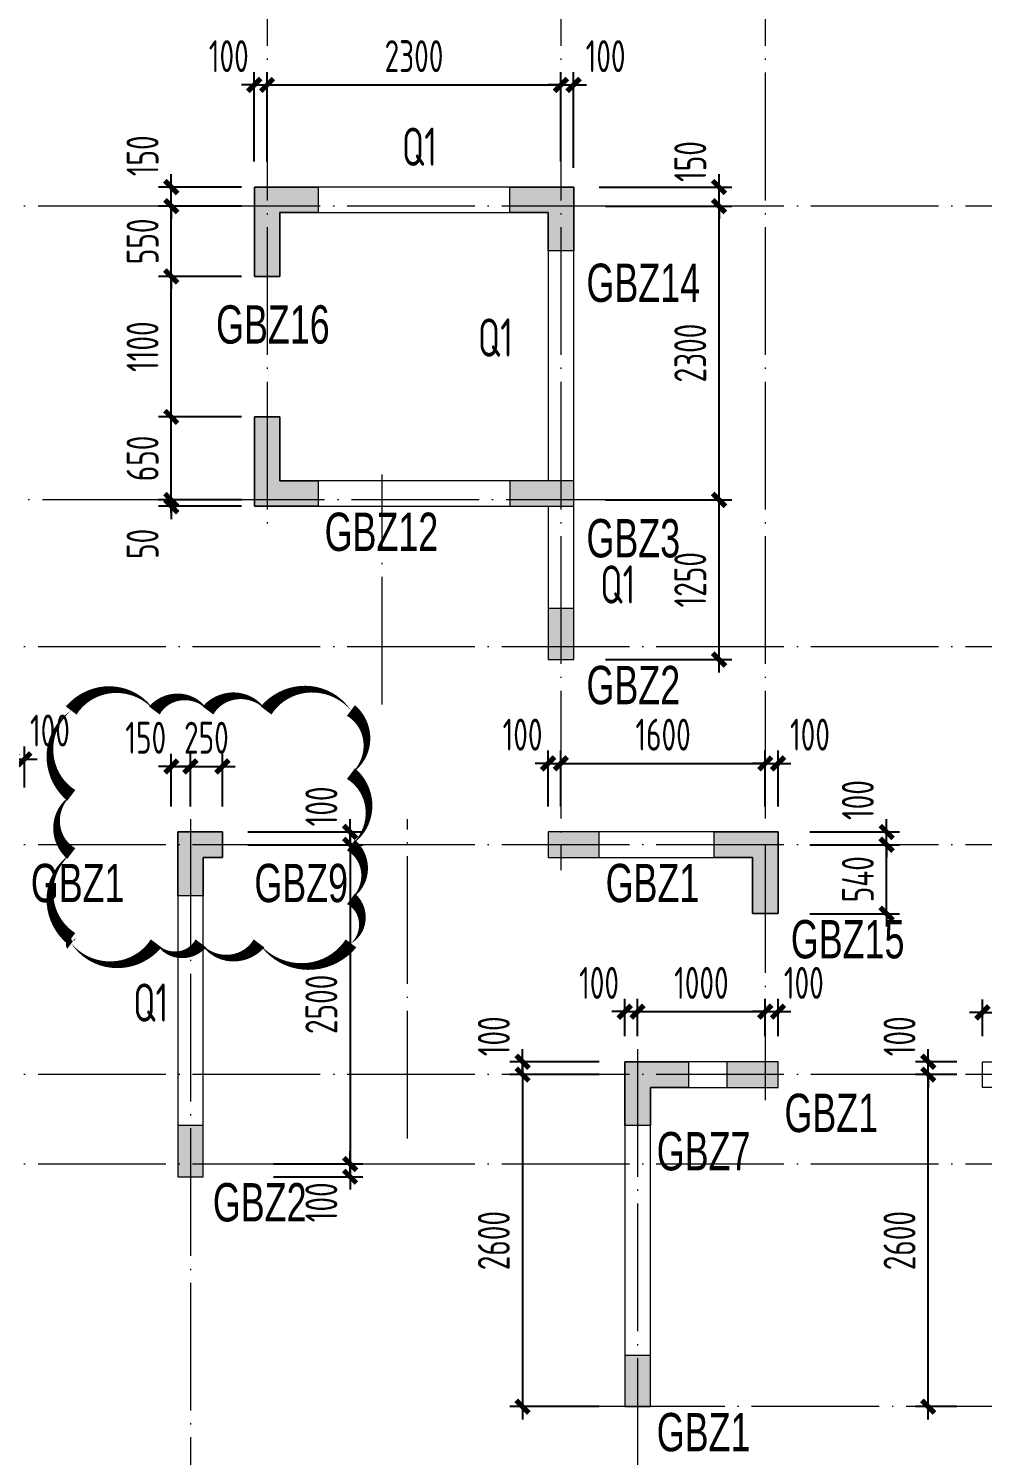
# Model space of a CAD drawing. Extents: x -129922 to 1190196, y -520662 to 139923.
# Drawn here: x 299428 to 306896, y -345453 to -334280 of the extents above; entities that cross this region are included whole.
import ezdxf
from ezdxf.enums import TextEntityAlignment as Align

# ---------------------------------------------------------------- set-up
doc = ezdxf.new("R2010")
doc.units = 0
doc.header["$LTSCALE"] = 1000
doc.header["$MEASUREMENT"] = 0
doc.linetypes.add('DOTE', pattern=[2.42, 2, -0.2, 0.02, -0.2])
for name, color, linetype, lineweight in [('A-轴线-塔楼', 1, 'DOTE', 9), ('A-轴线-隔墙', 41, 'DOTE', 9), ('S-基础-HATCH', 251, 'Continuous', 20), ('S-墙柱-COLU', 50, 'Continuous', 20), ('S-墙柱-DIM', 3, 'Continuous', 20), ('S-墙柱-WALL', 6, 'Continuous', 20), ('S-墙柱-编号', 4, 'Continuous', 20), ('S-通用-TEXT', 7, 'Continuous', 20)]:
    doc.layers.add(name, color=color, linetype=linetype, lineweight=lineweight)
doc.layers.add('S-活动层-非打印1', color=170, linetype='Continuous', lineweight=20, plot=False)
doc.styles.add('BW_Dim', font='Bweng.shx', dxfattribs={"width": 0.7, "bigfont": 'hztxt.shx'})
doc.styles.add('TSSD_Dimension', font='tssdeng.shx', dxfattribs={"width": 0.7, "bigfont": 'HZTXT.SHX'})
doc.styles.add('TSSD_Rein', font='tssdeng.shx', dxfattribs={"width": 0.7, "bigfont": 'hztxt.shx'})
doc.dimstyles.new('TSSD_100_100', dxfattribs={"dimtxt": 250, "dimasz": 100, "dimexe": 100, "dimexo": 200, "dimgap": 100, "dimtad": 1, "dimdec": 0, "dimzin": 0, "dimdsep": 46, "dimtxsty": 'TSSD_Dimension', "dimblk": 'ARCHTICK', "dimcen": 0, "dimdle": 100, "dimclrt": 7, "dimadec": 0, "dimazin": 0, "dimtfac": 1, "dimtdec": 0, "dimtix": 1, "dimtmove": 2, "dimatfit": 0, "dimfxl": 0, "dimtolj": 1, "dimtzin": 0, "dimarcsym": 0})
doc.dimstyles.new('TSSD_100_100$0', dxfattribs={"dimtxt": 250, "dimasz": 100, "dimexe": 100, "dimexo": 250, "dimgap": 100, "dimtad": 1, "dimdec": 0, "dimzin": 0, "dimdsep": 46, "dimtxsty": 'TSSD_Dimension', "dimblk": 'ARCHTICK', "dimcen": 0, "dimdle": 100, "dimclrd": 3, "dimclre": 3, "dimclrt": 7, "dimadec": 0, "dimazin": 0, "dimtfac": 1, "dimtdec": 0, "dimtix": 1, "dimtmove": 2, "dimatfit": 0, "dimldrblk": 'ARCHTICK', "dimfxl": 0, "dimtolj": 1, "dimtzin": 0, "dimarcsym": 0})

# ---------------------------------------------------------------- blocks, each defined once
blk = doc.blocks.new('ZHOUWANG3')
at = {"layer": 'A-轴线-塔楼', "linetype": 'DOTE', "ltscale": 0.5}
for p, q in [((99452, 248942), (99452, 244136)), ((101752, 248942), (101752, 241486)), ((103352, 248942), (103352, 239686)), ((139798, 246686), (85362, 246686)), ((102322, 244386), (85362, 244386)), ((139798, 243236), (85362, 243236)), ((98852, 241886), (98852, 226834)), ((139798, 241686), (85362, 241686)), ((102352, 240086), (102352, 226834)), ((139798, 239886), (85362, 239886)), ((139798, 239186), (85362, 239186))]:
    blk.add_line(p, q, dxfattribs=at)
at = {"layer": 'A-轴线-隔墙', "ltscale": 0.5}
for p, q in [((100352, 242784), (100352, 244586)), ((100552, 239386), (100552, 241886)), ((122394, 237286), (101608, 237286))]:
    blk.add_line(p, q, dxfattribs=at)
blk = doc.blocks.new('_ArchTick')
at = {"color": 0, "linetype": 'ByBlock', "const_width": 0.4}
blk.add_lwpolyline([(-0.5, -0.5), (0.5, 0.5)], dxfattribs=at)
blk = doc.blocks.new('*D1643')
at = {"layer": 'Defpoints', "color": 0, "transparency": 16777216}
for p in [(303746, -335671), (304834, -335671), (303746, -337971)]:
    blk.add_point(p, dxfattribs=at)
at = {"layer": 'S-墙柱-DIM', "color": 0, "lineweight": -2, "transparency": 16777216}
for p, q in [((304834, -338071), (304834, -335571)), ((303946, -335671), (304934, -335671)), ((303946, -337971), (304934, -337971))]:
    blk.add_line(p, q, dxfattribs=at)
at = {"layer": 'S-墙柱-DIM', "color": 0, "lineweight": -2, "transparency": 16777216, "xscale": 100, "yscale": 100, "zscale": 100}
for p, rotation in [((304834, -335671), 90), ((304834, -337971), 270)]:
    blk.add_blockref('_ArchTick', p, dxfattribs=dict(at, rotation=rotation))
at = {"layer": 'S-墙柱-DIM', "color": 7, "transparency": 16777216, "insert": (304609, -336821), "char_height": 250, "attachment_point": 5, "rotation": 90, "style": 'TSSD_Dimension'}
blk.add_mtext('\\A1;2300', dxfattribs=at)
blk = doc.blocks.new('*D1644')
at = {"layer": 'Defpoints', "color": 0, "transparency": 16777216}
for p in [(301296, -334721), (301196, -335521), (301296, -335521)]:
    blk.add_point(p, dxfattribs=at)
at = {"layer": 'S-墙柱-DIM', "color": 0, "lineweight": -2, "transparency": 16777216}
for p, q in [((301196, -335321), (301196, -334621)), ((301296, -335321), (301296, -334621)), ((301196, -334721), (301096, -334721)), ((301196, -334721), (301296, -334721)), ((301296, -334721), (301396, -334721))]:
    blk.add_line(p, q, dxfattribs=at)
at = {"layer": 'S-墙柱-DIM', "color": 0, "lineweight": -2, "transparency": 16777216, "xscale": 100, "yscale": 100, "zscale": 100}
blk.add_blockref('_ArchTick', (301196, -334721), dxfattribs=at)
at = {"layer": 'S-墙柱-DIM', "color": 0, "lineweight": -2, "transparency": 16777216, "xscale": 100, "yscale": 100, "zscale": 100, "rotation": 180}
blk.add_blockref('_ArchTick', (301296, -334721), dxfattribs=at)
at = {"layer": 'S-墙柱-DIM', "color": 7, "transparency": 16777216, "insert": (300996, -334496), "char_height": 250, "attachment_point": 5, "style": 'TSSD_Dimension'}
blk.add_mtext('\\A1;100', dxfattribs=at)
blk = doc.blocks.new('*D1645')
at = {"layer": 'Defpoints', "color": 0, "transparency": 16777216}
for p in [(303596, -334721), (301296, -335521), (303596, -335521)]:
    blk.add_point(p, dxfattribs=at)
at = {"layer": 'S-墙柱-DIM', "color": 0, "lineweight": -2, "transparency": 16777216}
for p, q in [((301296, -335321), (301296, -334621)), ((303596, -335321), (303596, -334621)), ((301196, -334721), (303696, -334721))]:
    blk.add_line(p, q, dxfattribs=at)
at = {"layer": 'S-墙柱-DIM', "color": 0, "lineweight": -2, "transparency": 16777216, "xscale": 100, "yscale": 100, "zscale": 100, "rotation": 180}
blk.add_blockref('_ArchTick', (301296, -334721), dxfattribs=at)
at = {"layer": 'S-墙柱-DIM', "color": 0, "lineweight": -2, "transparency": 16777216, "xscale": 100, "yscale": 100, "zscale": 100}
blk.add_blockref('_ArchTick', (303596, -334721), dxfattribs=at)
at = {"layer": 'S-墙柱-DIM', "color": 7, "transparency": 16777216, "insert": (302446, -334496), "char_height": 250, "attachment_point": 5, "style": 'TSSD_Dimension'}
blk.add_mtext('\\A1;2300', dxfattribs=at)
blk = doc.blocks.new('*D1646')
at = {"layer": 'Defpoints', "color": 0, "transparency": 16777216}
for p in [(303746, -337971), (304834, -337971), (303746, -339221)]:
    blk.add_point(p, dxfattribs=at)
at = {"layer": 'S-墙柱-DIM', "color": 0, "lineweight": -2, "transparency": 16777216}
for p, q in [((304834, -339321), (304834, -337871)), ((303946, -337971), (304934, -337971)), ((303946, -339221), (304934, -339221))]:
    blk.add_line(p, q, dxfattribs=at)
at = {"layer": 'S-墙柱-DIM', "color": 0, "lineweight": -2, "transparency": 16777216, "xscale": 100, "yscale": 100, "zscale": 100}
for p, rotation in [((304834, -337971), 90), ((304834, -339221), 270)]:
    blk.add_blockref('_ArchTick', p, dxfattribs=dict(at, rotation=rotation))
at = {"layer": 'S-墙柱-DIM', "color": 7, "transparency": 16777216, "insert": (304609, -338596), "char_height": 250, "attachment_point": 5, "rotation": 90, "style": 'TSSD_Dimension'}
blk.add_mtext('\\A1;1250', dxfattribs=at)
blk = doc.blocks.new('*D1647')
at = {"layer": 'Defpoints', "color": 0, "transparency": 16777216}
for p in [(300546, -337971), (301196, -337971), (301196, -338021)]:
    blk.add_point(p, dxfattribs=at)
at = {"layer": 'S-墙柱-DIM', "color": 0, "lineweight": -2, "transparency": 16777216}
for p, q in [((300546, -337971), (300546, -337871)), ((301096, -337971), (300446, -337971)), ((300546, -338021), (300546, -337971)), ((301096, -338021), (300446, -338021)), ((300546, -338021), (300546, -338121))]:
    blk.add_line(p, q, dxfattribs=at)
at = {"layer": 'S-墙柱-DIM', "color": 0, "lineweight": -2, "transparency": 16777216, "xscale": 100, "yscale": 100, "zscale": 100}
for p, rotation in [((300546, -337971), 270), ((300546, -338021), 90)]:
    blk.add_blockref('_ArchTick', p, dxfattribs=dict(at, rotation=rotation))
at = {"layer": 'S-墙柱-DIM', "color": 7, "transparency": 16777216, "insert": (300321, -338315), "char_height": 250, "attachment_point": 5, "rotation": 90, "style": 'TSSD_Dimension'}
blk.add_mtext('\\A1;50', dxfattribs=at)
blk = doc.blocks.new('*D1648')
at = {"layer": 'Defpoints', "color": 0, "transparency": 16777216}
for p in [(300546, -337321), (301196, -337321), (301196, -337971)]:
    blk.add_point(p, dxfattribs=at)
at = {"layer": 'S-墙柱-DIM', "color": 0, "lineweight": -2, "transparency": 16777216}
for p, q in [((301096, -337321), (300446, -337321)), ((300546, -338071), (300546, -337221)), ((301096, -337971), (300446, -337971))]:
    blk.add_line(p, q, dxfattribs=at)
at = {"layer": 'S-墙柱-DIM', "color": 0, "lineweight": -2, "transparency": 16777216, "xscale": 100, "yscale": 100, "zscale": 100}
for p, rotation in [((300546, -337321), 90), ((300546, -337971), 270)]:
    blk.add_blockref('_ArchTick', p, dxfattribs=dict(at, rotation=rotation))
at = {"layer": 'S-墙柱-DIM', "color": 7, "transparency": 16777216, "insert": (300321, -337646), "char_height": 250, "attachment_point": 5, "rotation": 90, "style": 'TSSD_Dimension'}
blk.add_mtext('\\A1;650', dxfattribs=at)
blk = doc.blocks.new('*D1649')
at = {"layer": 'Defpoints', "color": 0, "transparency": 16777216}
for p in [(300546, -336221), (301196, -336221), (301196, -337321)]:
    blk.add_point(p, dxfattribs=at)
at = {"layer": 'S-墙柱-DIM', "color": 0, "lineweight": -2, "transparency": 16777216}
for p, q in [((300546, -337421), (300546, -336121)), ((301096, -336221), (300446, -336221)), ((301096, -337321), (300446, -337321))]:
    blk.add_line(p, q, dxfattribs=at)
at = {"layer": 'S-墙柱-DIM', "color": 0, "lineweight": -2, "transparency": 16777216, "xscale": 100, "yscale": 100, "zscale": 100}
for p, rotation in [((300546, -336221), 90), ((300546, -337321), 270)]:
    blk.add_blockref('_ArchTick', p, dxfattribs=dict(at, rotation=rotation))
at = {"layer": 'S-墙柱-DIM', "color": 7, "transparency": 16777216, "insert": (300321, -336771), "char_height": 250, "attachment_point": 5, "rotation": 90, "style": 'TSSD_Dimension'}
blk.add_mtext('\\A1;1100', dxfattribs=at)
blk = doc.blocks.new('*D1650')
at = {"layer": 'Defpoints', "color": 0, "transparency": 16777216}
for p in [(300546, -335671), (301196, -335671), (301196, -336221)]:
    blk.add_point(p, dxfattribs=at)
at = {"layer": 'S-墙柱-DIM', "color": 0, "lineweight": -2, "transparency": 16777216}
for p, q in [((300546, -335671), (300546, -335571)), ((301096, -335671), (300446, -335671)), ((300546, -336221), (300546, -335671)), ((301096, -336221), (300446, -336221)), ((300546, -336221), (300546, -336321))]:
    blk.add_line(p, q, dxfattribs=at)
at = {"layer": 'S-墙柱-DIM', "color": 0, "lineweight": -2, "transparency": 16777216, "xscale": 100, "yscale": 100, "zscale": 100}
for p, rotation in [((300546, -335671), 270), ((300546, -336221), 90)]:
    blk.add_blockref('_ArchTick', p, dxfattribs=dict(at, rotation=rotation))
at = {"layer": 'S-墙柱-DIM', "color": 7, "transparency": 16777216, "insert": (300321, -335946), "char_height": 250, "attachment_point": 5, "rotation": 90, "style": 'TSSD_Dimension'}
blk.add_mtext('\\A1;550', dxfattribs=at)
blk = doc.blocks.new('*D1671')
at = {"layer": 'Defpoints', "color": 0, "transparency": 16777216}
for p in [(299396, -340002), (299296, -340424), (299396, -340424)]:
    blk.add_point(p, dxfattribs=at)
at = {"layer": 'S-墙柱-DIM', "color": 0, "lineweight": -2, "transparency": 16777216}
for p, q in [((299296, -340002), (299196, -340002)), ((299296, -340224), (299296, -339902)), ((299296, -340002), (299396, -340002)), ((299396, -340224), (299396, -339902)), ((299396, -340002), (299496, -340002))]:
    blk.add_line(p, q, dxfattribs=at)
at = {"layer": 'S-墙柱-DIM', "color": 0, "lineweight": -2, "transparency": 16777216, "xscale": 100, "yscale": 100, "zscale": 100}
blk.add_blockref('_ArchTick', (299296, -340002), dxfattribs=at)
at = {"layer": 'S-墙柱-DIM', "color": 0, "lineweight": -2, "transparency": 16777216, "xscale": 100, "yscale": 100, "zscale": 100, "rotation": 180}
blk.add_blockref('_ArchTick', (299396, -340002), dxfattribs=at)
at = {"layer": 'S-墙柱-DIM', "color": 7, "transparency": 16777216, "insert": (299596, -339777), "char_height": 250, "attachment_point": 5, "style": 'TSSD_Dimension'}
blk.add_mtext('\\A1;100', dxfattribs=at)
blk = doc.blocks.new('*D1677')
at = {"layer": 'Defpoints', "color": 0, "transparency": 16777216}
for p in [(301146, -343171), (301946, -343171), (301146, -343271)]:
    blk.add_point(p, dxfattribs=at)
at = {"layer": 'S-墙柱-DIM', "color": 0, "lineweight": -2, "transparency": 16777216}
for p, q in [((301946, -343171), (301946, -343071)), ((301346, -343171), (302046, -343171)), ((301946, -343271), (301946, -343171)), ((301346, -343271), (302046, -343271)), ((301946, -343271), (301946, -343371))]:
    blk.add_line(p, q, dxfattribs=at)
at = {"layer": 'S-墙柱-DIM', "color": 0, "lineweight": -2, "transparency": 16777216, "xscale": 100, "yscale": 100, "zscale": 100}
for p, rotation in [((301946, -343171), 270), ((301946, -343271), 90)]:
    blk.add_blockref('_ArchTick', p, dxfattribs=dict(at, rotation=rotation))
at = {"layer": 'S-墙柱-DIM', "color": 7, "transparency": 16777216, "insert": (301721, -343471), "char_height": 250, "attachment_point": 5, "rotation": 90, "style": 'TSSD_Dimension'}
blk.add_mtext('\\A1;100', dxfattribs=at)
blk = doc.blocks.new('*D1678')
at = {"layer": 'Defpoints', "color": 0, "transparency": 16777216}
for p in [(300946, -340671), (301146, -343171), (301946, -343171)]:
    blk.add_point(p, dxfattribs=at)
at = {"layer": 'S-墙柱-DIM', "color": 0, "lineweight": -2, "transparency": 16777216}
for p, q in [((301946, -340571), (301946, -343271)), ((301146, -340671), (302046, -340671)), ((301346, -343171), (302046, -343171))]:
    blk.add_line(p, q, dxfattribs=at)
at = {"layer": 'S-墙柱-DIM', "color": 0, "lineweight": -2, "transparency": 16777216, "xscale": 100, "yscale": 100, "zscale": 100}
for p, rotation in [((301946, -340671), 90), ((301946, -343171), 270)]:
    blk.add_blockref('_ArchTick', p, dxfattribs=dict(at, rotation=rotation))
at = {"layer": 'S-墙柱-DIM', "color": 7, "transparency": 16777216, "insert": (301721, -341921), "char_height": 250, "attachment_point": 5, "rotation": 90, "style": 'TSSD_Dimension'}
blk.add_mtext('\\A1;2500', dxfattribs=at)
blk = doc.blocks.new('*D1679')
at = {"layer": 'Defpoints', "color": 0, "transparency": 16777216}
for p in [(300946, -340571), (301946, -340571), (300946, -340671)]:
    blk.add_point(p, dxfattribs=at)
at = {"layer": 'S-墙柱-DIM', "color": 0, "lineweight": -2, "transparency": 16777216}
for p, q in [((301146, -340571), (302046, -340571)), ((301946, -340571), (301946, -340471)), ((301946, -340671), (301946, -340571)), ((301146, -340671), (302046, -340671)), ((301946, -340671), (301946, -340771))]:
    blk.add_line(p, q, dxfattribs=at)
at = {"layer": 'S-墙柱-DIM', "color": 0, "lineweight": -2, "transparency": 16777216, "xscale": 100, "yscale": 100, "zscale": 100}
for p, rotation in [((301946, -340571), 270), ((301946, -340671), 90)]:
    blk.add_blockref('_ArchTick', p, dxfattribs=dict(at, rotation=rotation))
at = {"layer": 'S-墙柱-DIM', "color": 7, "transparency": 16777216, "insert": (301721, -340371), "char_height": 250, "attachment_point": 5, "rotation": 90, "style": 'TSSD_Dimension'}
blk.add_mtext('\\A1;100', dxfattribs=at)
blk = doc.blocks.new('*D1680')
at = {"layer": 'Defpoints', "color": 0, "transparency": 16777216}
for p in [(300696, -340058), (300546, -340571), (300696, -340571)]:
    blk.add_point(p, dxfattribs=at)
at = {"layer": 'S-墙柱-DIM', "color": 0, "lineweight": -2, "transparency": 16777216}
for p, q in [((300546, -340371), (300546, -339958)), ((300696, -340371), (300696, -339958)), ((300546, -340058), (300446, -340058)), ((300546, -340058), (300696, -340058)), ((300696, -340058), (300796, -340058))]:
    blk.add_line(p, q, dxfattribs=at)
at = {"layer": 'S-墙柱-DIM', "color": 0, "lineweight": -2, "transparency": 16777216, "xscale": 100, "yscale": 100, "zscale": 100}
blk.add_blockref('_ArchTick', (300546, -340058), dxfattribs=at)
at = {"layer": 'S-墙柱-DIM', "color": 0, "lineweight": -2, "transparency": 16777216, "xscale": 100, "yscale": 100, "zscale": 100, "rotation": 180}
blk.add_blockref('_ArchTick', (300696, -340058), dxfattribs=at)
at = {"layer": 'S-墙柱-DIM', "color": 7, "transparency": 16777216, "insert": (300346, -339833), "char_height": 250, "attachment_point": 5, "style": 'TSSD_Dimension'}
blk.add_mtext('\\A1;150', dxfattribs=at)
blk = doc.blocks.new('*D1681')
at = {"layer": 'Defpoints', "color": 0, "transparency": 16777216}
for p in [(300946, -340058), (300696, -340571), (300946, -340571)]:
    blk.add_point(p, dxfattribs=at)
at = {"layer": 'S-墙柱-DIM', "color": 0, "lineweight": -2, "transparency": 16777216}
for p, q in [((300696, -340371), (300696, -339958)), ((300946, -340371), (300946, -339958)), ((300696, -340058), (300596, -340058)), ((300696, -340058), (300946, -340058)), ((300946, -340058), (301046, -340058))]:
    blk.add_line(p, q, dxfattribs=at)
at = {"layer": 'S-墙柱-DIM', "color": 0, "lineweight": -2, "transparency": 16777216, "xscale": 100, "yscale": 100, "zscale": 100}
blk.add_blockref('_ArchTick', (300696, -340058), dxfattribs=at)
at = {"layer": 'S-墙柱-DIM', "color": 0, "lineweight": -2, "transparency": 16777216, "xscale": 100, "yscale": 100, "zscale": 100, "rotation": 180}
blk.add_blockref('_ArchTick', (300946, -340058), dxfattribs=at)
at = {"layer": 'S-墙柱-DIM', "color": 7, "transparency": 16777216, "insert": (300821, -339833), "char_height": 250, "attachment_point": 5, "style": 'TSSD_Dimension'}
blk.add_mtext('\\A1;250', dxfattribs=at)
blk = doc.blocks.new('*D1682')
at = {"layer": 'Defpoints', "color": 0, "transparency": 16777216}
for p in [(305346, -340671), (306146, -340671), (305346, -341211)]:
    blk.add_point(p, dxfattribs=at)
at = {"layer": 'S-墙柱-DIM', "color": 0, "lineweight": -2, "transparency": 16777216}
for p, q in [((306146, -340671), (306146, -340571)), ((305546, -340671), (306246, -340671)), ((306146, -341211), (306146, -340671)), ((305546, -341211), (306246, -341211)), ((306146, -341211), (306146, -341311))]:
    blk.add_line(p, q, dxfattribs=at)
at = {"layer": 'S-墙柱-DIM', "color": 0, "lineweight": -2, "transparency": 16777216, "xscale": 100, "yscale": 100, "zscale": 100}
for p, rotation in [((306146, -340671), 270), ((306146, -341211), 90)]:
    blk.add_blockref('_ArchTick', p, dxfattribs=dict(at, rotation=rotation))
at = {"layer": 'S-墙柱-DIM', "color": 7, "transparency": 16777216, "insert": (305921, -340941), "char_height": 250, "attachment_point": 5, "rotation": 90, "style": 'TSSD_Dimension'}
blk.add_mtext('\\A1;540', dxfattribs=at)
blk = doc.blocks.new('*D1683')
at = {"layer": 'Defpoints', "color": 0, "transparency": 16777216}
for p in [(305346, -340571), (306146, -340571), (305346, -340671)]:
    blk.add_point(p, dxfattribs=at)
at = {"layer": 'S-墙柱-DIM', "color": 0, "lineweight": -2, "transparency": 16777216}
for p, q in [((305546, -340571), (306246, -340571)), ((306146, -340571), (306146, -340471)), ((306146, -340671), (306146, -340571)), ((305546, -340671), (306246, -340671)), ((306146, -340671), (306146, -340771))]:
    blk.add_line(p, q, dxfattribs=at)
at = {"layer": 'S-墙柱-DIM', "color": 0, "lineweight": -2, "transparency": 16777216, "xscale": 100, "yscale": 100, "zscale": 100}
for p, rotation in [((306146, -340571), 270), ((306146, -340671), 90)]:
    blk.add_blockref('_ArchTick', p, dxfattribs=dict(at, rotation=rotation))
at = {"layer": 'S-墙柱-DIM', "color": 7, "transparency": 16777216, "insert": (305921, -340321), "char_height": 250, "attachment_point": 5, "rotation": 90, "style": 'TSSD_Dimension'}
blk.add_mtext('\\A1;100', dxfattribs=at)
blk = doc.blocks.new('*D1684')
at = {"layer": 'Defpoints', "color": 0, "transparency": 16777216}
for p in [(303596, -340034), (303496, -340571), (303596, -340571)]:
    blk.add_point(p, dxfattribs=at)
at = {"layer": 'S-墙柱-DIM', "color": 0, "lineweight": -2, "transparency": 16777216}
for p, q in [((303496, -340371), (303496, -339934)), ((303596, -340371), (303596, -339934)), ((303496, -340034), (303396, -340034)), ((303496, -340034), (303596, -340034)), ((303596, -340034), (303696, -340034))]:
    blk.add_line(p, q, dxfattribs=at)
at = {"layer": 'S-墙柱-DIM', "color": 0, "lineweight": -2, "transparency": 16777216, "xscale": 100, "yscale": 100, "zscale": 100}
blk.add_blockref('_ArchTick', (303496, -340034), dxfattribs=at)
at = {"layer": 'S-墙柱-DIM', "color": 0, "lineweight": -2, "transparency": 16777216, "xscale": 100, "yscale": 100, "zscale": 100, "rotation": 180}
blk.add_blockref('_ArchTick', (303596, -340034), dxfattribs=at)
at = {"layer": 'S-墙柱-DIM', "color": 7, "transparency": 16777216, "insert": (303296, -339809), "char_height": 250, "attachment_point": 5, "style": 'TSSD_Dimension'}
blk.add_mtext('\\A1;100', dxfattribs=at)
blk = doc.blocks.new('*D1685')
at = {"layer": 'Defpoints', "color": 0, "transparency": 16777216}
for p in [(305196, -340034), (303596, -340571), (305196, -340571)]:
    blk.add_point(p, dxfattribs=at)
at = {"layer": 'S-墙柱-DIM', "color": 0, "lineweight": -2, "transparency": 16777216}
for p, q in [((303596, -340371), (303596, -339934)), ((305196, -340371), (305196, -339934)), ((303496, -340034), (305296, -340034))]:
    blk.add_line(p, q, dxfattribs=at)
at = {"layer": 'S-墙柱-DIM', "color": 0, "lineweight": -2, "transparency": 16777216, "xscale": 100, "yscale": 100, "zscale": 100, "rotation": 180}
blk.add_blockref('_ArchTick', (303596, -340034), dxfattribs=at)
at = {"layer": 'S-墙柱-DIM', "color": 0, "lineweight": -2, "transparency": 16777216, "xscale": 100, "yscale": 100, "zscale": 100}
blk.add_blockref('_ArchTick', (305196, -340034), dxfattribs=at)
at = {"layer": 'S-墙柱-DIM', "color": 7, "transparency": 16777216, "insert": (304396, -339809), "char_height": 250, "attachment_point": 5, "style": 'TSSD_Dimension'}
blk.add_mtext('\\A1;1600', dxfattribs=at)
blk = doc.blocks.new('*D1690')
at = {"layer": 'Defpoints', "color": 0, "transparency": 16777216}
for p in [(304096, -342471), (303296, -345071), (304096, -345071)]:
    blk.add_point(p, dxfattribs=at)
at = {"layer": 'S-墙柱-DIM', "color": 0, "lineweight": -2, "transparency": 16777216}
for p, q in [((303296, -342371), (303296, -345171)), ((303896, -342471), (303196, -342471)), ((303896, -345071), (303196, -345071))]:
    blk.add_line(p, q, dxfattribs=at)
at = {"layer": 'S-墙柱-DIM', "color": 0, "lineweight": -2, "transparency": 16777216, "xscale": 100, "yscale": 100, "zscale": 100}
for p, rotation in [((303296, -342471), 90), ((303296, -345071), 270)]:
    blk.add_blockref('_ArchTick', p, dxfattribs=dict(at, rotation=rotation))
at = {"layer": 'S-墙柱-DIM', "color": 7, "transparency": 16777216, "insert": (303071, -343771), "char_height": 250, "attachment_point": 5, "rotation": 90, "style": 'TSSD_Dimension'}
blk.add_mtext('\\A1;2600', dxfattribs=at)
blk = doc.blocks.new('*D1691')
at = {"layer": 'Defpoints', "color": 0, "transparency": 16777216}
for p in [(303296, -342371), (304096, -342371), (304096, -342471)]:
    blk.add_point(p, dxfattribs=at)
at = {"layer": 'S-墙柱-DIM', "color": 0, "lineweight": -2, "transparency": 16777216}
for p, q in [((303296, -342371), (303296, -342271)), ((303896, -342371), (303196, -342371)), ((303296, -342471), (303296, -342371)), ((303896, -342471), (303196, -342471)), ((303296, -342471), (303296, -342571))]:
    blk.add_line(p, q, dxfattribs=at)
at = {"layer": 'S-墙柱-DIM', "color": 0, "lineweight": -2, "transparency": 16777216, "xscale": 100, "yscale": 100, "zscale": 100}
for p, rotation in [((303296, -342371), 270), ((303296, -342471), 90)]:
    blk.add_blockref('_ArchTick', p, dxfattribs=dict(at, rotation=rotation))
at = {"layer": 'S-墙柱-DIM', "color": 7, "transparency": 16777216, "insert": (303071, -342171), "char_height": 250, "attachment_point": 5, "rotation": 90, "style": 'TSSD_Dimension'}
blk.add_mtext('\\A1;100', dxfattribs=at)
blk = doc.blocks.new('*D1692')
at = {"layer": 'Defpoints', "color": 0, "transparency": 16777216}
for p in [(305296, -341978), (305196, -342371), (305296, -342371)]:
    blk.add_point(p, dxfattribs=at)
at = {"layer": 'S-墙柱-DIM', "color": 0, "lineweight": -2, "transparency": 16777216}
for p, q in [((305196, -342171), (305196, -341878)), ((305296, -342171), (305296, -341878)), ((305196, -341978), (305096, -341978)), ((305196, -341978), (305296, -341978)), ((305296, -341978), (305396, -341978))]:
    blk.add_line(p, q, dxfattribs=at)
at = {"layer": 'S-墙柱-DIM', "color": 0, "lineweight": -2, "transparency": 16777216, "xscale": 100, "yscale": 100, "zscale": 100}
blk.add_blockref('_ArchTick', (305196, -341978), dxfattribs=at)
at = {"layer": 'S-墙柱-DIM', "color": 0, "lineweight": -2, "transparency": 16777216, "xscale": 100, "yscale": 100, "zscale": 100, "rotation": 180}
blk.add_blockref('_ArchTick', (305296, -341978), dxfattribs=at)
at = {"layer": 'S-墙柱-DIM', "color": 7, "transparency": 16777216, "insert": (305498, -341753), "char_height": 250, "attachment_point": 5, "style": 'TSSD_Dimension'}
blk.add_mtext('\\A1;100', dxfattribs=at)
blk = doc.blocks.new('*D1693')
at = {"layer": 'Defpoints', "color": 0, "transparency": 16777216}
for p in [(305196, -341978), (304196, -342371), (305196, -342371)]:
    blk.add_point(p, dxfattribs=at)
at = {"layer": 'S-墙柱-DIM', "color": 0, "lineweight": -2, "transparency": 16777216}
for p, q in [((304196, -342171), (304196, -341878)), ((305196, -342171), (305196, -341878)), ((304096, -341978), (305296, -341978))]:
    blk.add_line(p, q, dxfattribs=at)
at = {"layer": 'S-墙柱-DIM', "color": 0, "lineweight": -2, "transparency": 16777216, "xscale": 100, "yscale": 100, "zscale": 100, "rotation": 180}
blk.add_blockref('_ArchTick', (304196, -341978), dxfattribs=at)
at = {"layer": 'S-墙柱-DIM', "color": 0, "lineweight": -2, "transparency": 16777216, "xscale": 100, "yscale": 100, "zscale": 100}
blk.add_blockref('_ArchTick', (305196, -341978), dxfattribs=at)
at = {"layer": 'S-墙柱-DIM', "color": 7, "transparency": 16777216, "insert": (304696, -341753), "char_height": 250, "attachment_point": 5, "style": 'TSSD_Dimension'}
blk.add_mtext('\\A1;1000', dxfattribs=at)
blk = doc.blocks.new('*D1694')
at = {"layer": 'Defpoints', "color": 0, "transparency": 16777216}
for p in [(304196, -341978), (304096, -342371), (304196, -342371)]:
    blk.add_point(p, dxfattribs=at)
at = {"layer": 'S-墙柱-DIM', "color": 0, "lineweight": -2, "transparency": 16777216}
for p, q in [((304096, -342171), (304096, -341878)), ((304196, -342171), (304196, -341878)), ((304096, -341978), (303996, -341978)), ((304096, -341978), (304196, -341978)), ((304196, -341978), (304296, -341978))]:
    blk.add_line(p, q, dxfattribs=at)
at = {"layer": 'S-墙柱-DIM', "color": 0, "lineweight": -2, "transparency": 16777216, "xscale": 100, "yscale": 100, "zscale": 100}
blk.add_blockref('_ArchTick', (304096, -341978), dxfattribs=at)
at = {"layer": 'S-墙柱-DIM', "color": 0, "lineweight": -2, "transparency": 16777216, "xscale": 100, "yscale": 100, "zscale": 100, "rotation": 180}
blk.add_blockref('_ArchTick', (304196, -341978), dxfattribs=at)
at = {"layer": 'S-墙柱-DIM', "color": 7, "transparency": 16777216, "insert": (303895, -341753), "char_height": 250, "attachment_point": 5, "style": 'TSSD_Dimension'}
blk.add_mtext('\\A1;100', dxfattribs=at)
blk = doc.blocks.new('*D1695')
at = {"layer": 'Defpoints', "color": 0, "transparency": 16777216}
for p in [(306472, -342471), (306896, -342471), (306896, -345071)]:
    blk.add_point(p, dxfattribs=at)
at = {"layer": 'S-墙柱-DIM', "color": 0, "lineweight": -2, "transparency": 16777216}
for p, q in [((306472, -345171), (306472, -342371)), ((306696, -342471), (306372, -342471)), ((306696, -345071), (306372, -345071))]:
    blk.add_line(p, q, dxfattribs=at)
at = {"layer": 'S-墙柱-DIM', "color": 0, "lineweight": -2, "transparency": 16777216, "xscale": 100, "yscale": 100, "zscale": 100}
for p, rotation in [((306472, -342471), 90), ((306472, -345071), 270)]:
    blk.add_blockref('_ArchTick', p, dxfattribs=dict(at, rotation=rotation))
at = {"layer": 'S-墙柱-DIM', "color": 7, "transparency": 16777216, "insert": (306247, -343771), "char_height": 250, "attachment_point": 5, "rotation": 90, "style": 'TSSD_Dimension'}
blk.add_mtext('\\A1;2600', dxfattribs=at)
blk = doc.blocks.new('*D1696')
at = {"layer": 'Defpoints', "color": 0, "transparency": 16777216}
for p in [(306472, -342371), (306896, -342371), (306896, -342471)]:
    blk.add_point(p, dxfattribs=at)
at = {"layer": 'S-墙柱-DIM', "color": 0, "lineweight": -2, "transparency": 16777216}
for p, q in [((306472, -342371), (306472, -342271)), ((306696, -342371), (306372, -342371)), ((306472, -342471), (306472, -342371)), ((306696, -342471), (306372, -342471)), ((306472, -342471), (306472, -342571))]:
    blk.add_line(p, q, dxfattribs=at)
at = {"layer": 'S-墙柱-DIM', "color": 0, "lineweight": -2, "transparency": 16777216, "xscale": 100, "yscale": 100, "zscale": 100}
for p, rotation in [((306472, -342371), 270), ((306472, -342471), 90)]:
    blk.add_blockref('_ArchTick', p, dxfattribs=dict(at, rotation=rotation))
at = {"layer": 'S-墙柱-DIM', "color": 7, "transparency": 16777216, "insert": (306247, -342171), "char_height": 250, "attachment_point": 5, "rotation": 90, "style": 'TSSD_Dimension'}
blk.add_mtext('\\A1;100', dxfattribs=at)
blk = doc.blocks.new('*D1697')
at = {"layer": 'Defpoints', "color": 0, "transparency": 16777216}
for p in [(307396, -341984), (306896, -342371), (307396, -342371)]:
    blk.add_point(p, dxfattribs=at)
at = {"layer": 'S-墙柱-DIM', "color": 0, "lineweight": -2, "transparency": 16777216}
for p, q in [((306896, -342171), (306896, -341884)), ((307396, -342171), (307396, -341884)), ((306896, -341984), (306796, -341984)), ((306896, -341984), (307396, -341984)), ((307396, -341984), (307496, -341984))]:
    blk.add_line(p, q, dxfattribs=at)
at = {"layer": 'S-墙柱-DIM', "color": 0, "lineweight": -2, "transparency": 16777216, "xscale": 100, "yscale": 100, "zscale": 100}
blk.add_blockref('_ArchTick', (306896, -341984), dxfattribs=at)
at = {"layer": 'S-墙柱-DIM', "color": 0, "lineweight": -2, "transparency": 16777216, "xscale": 100, "yscale": 100, "zscale": 100, "rotation": 180}
blk.add_blockref('_ArchTick', (307396, -341984), dxfattribs=at)
at = {"layer": 'S-墙柱-DIM', "color": 7, "transparency": 16777216, "insert": (307146, -341759), "char_height": 250, "attachment_point": 5, "style": 'TSSD_Dimension'}
blk.add_mtext('\\A1;500', dxfattribs=at)
blk = doc.blocks.new('*D1816')
at = {"layer": 'Defpoints', "color": 0, "transparency": 16777216}
for p in [(303696, -334721), (303596, -335521), (303696, -335571)]:
    blk.add_point(p, dxfattribs=at)
at = {"layer": 'S-墙柱-DIM', "color": 0, "lineweight": -2, "transparency": 16777216}
for p, q in [((303596, -335321), (303596, -334621)), ((303696, -335371), (303696, -334621)), ((303596, -334721), (303496, -334721)), ((303596, -334721), (303696, -334721)), ((303696, -334721), (303796, -334721))]:
    blk.add_line(p, q, dxfattribs=at)
at = {"layer": 'S-墙柱-DIM', "color": 0, "lineweight": -2, "transparency": 16777216, "xscale": 100, "yscale": 100, "zscale": 100}
blk.add_blockref('_ArchTick', (303596, -334721), dxfattribs=at)
at = {"layer": 'S-墙柱-DIM', "color": 0, "lineweight": -2, "transparency": 16777216, "xscale": 100, "yscale": 100, "zscale": 100, "rotation": 180}
blk.add_blockref('_ArchTick', (303696, -334721), dxfattribs=at)
at = {"layer": 'S-墙柱-DIM', "color": 7, "transparency": 16777216, "insert": (303946, -334496), "char_height": 250, "attachment_point": 5, "style": 'TSSD_Dimension'}
blk.add_mtext('\\A1;100', dxfattribs=at)
blk = doc.blocks.new('*D1817')
at = {"layer": 'Defpoints', "color": 0, "transparency": 16777216}
for p in [(303696, -335521), (304834, -335521), (303746, -335671)]:
    blk.add_point(p, dxfattribs=at)
at = {"layer": 'S-墙柱-DIM', "color": 0, "lineweight": -2, "transparency": 16777216}
for p, q in [((304834, -335521), (304834, -335421)), ((303896, -335521), (304934, -335521)), ((304834, -335671), (304834, -335521)), ((303946, -335671), (304934, -335671)), ((304834, -335671), (304834, -335771))]:
    blk.add_line(p, q, dxfattribs=at)
at = {"layer": 'S-墙柱-DIM', "color": 0, "lineweight": -2, "transparency": 16777216, "xscale": 100, "yscale": 100, "zscale": 100}
for p, rotation in [((304834, -335521), 270), ((304834, -335671), 90)]:
    blk.add_blockref('_ArchTick', p, dxfattribs=dict(at, rotation=rotation))
at = {"layer": 'S-墙柱-DIM', "color": 7, "transparency": 16777216, "insert": (304609, -335321), "char_height": 250, "attachment_point": 5, "rotation": 90, "style": 'TSSD_Dimension'}
blk.add_mtext('\\A1;150', dxfattribs=at)
blk = doc.blocks.new('*D1818')
at = {"layer": 'Defpoints', "color": 0, "transparency": 16777216}
for p in [(300546, -335521), (301196, -335521), (301196, -335671)]:
    blk.add_point(p, dxfattribs=at)
at = {"layer": 'S-墙柱-DIM', "color": 0, "lineweight": -2, "transparency": 16777216}
for p, q in [((300546, -335521), (300546, -335421)), ((301096, -335521), (300446, -335521)), ((300546, -335671), (300546, -335521)), ((301096, -335671), (300446, -335671)), ((300546, -335671), (300546, -335771))]:
    blk.add_line(p, q, dxfattribs=at)
at = {"layer": 'S-墙柱-DIM', "color": 0, "lineweight": -2, "transparency": 16777216, "xscale": 100, "yscale": 100, "zscale": 100}
for p, rotation in [((300546, -335521), 270), ((300546, -335671), 90)]:
    blk.add_blockref('_ArchTick', p, dxfattribs=dict(at, rotation=rotation))
at = {"layer": 'S-墙柱-DIM', "color": 7, "transparency": 16777216, "insert": (300321, -335276), "char_height": 250, "attachment_point": 5, "rotation": 90, "style": 'TSSD_Dimension'}
blk.add_mtext('\\A1;150', dxfattribs=at)
blk = doc.blocks.new('*D1819')
at = {"layer": 'Defpoints', "color": 0, "transparency": 16777216}
for p in [(305296, -340034), (305196, -340571), (305296, -340571)]:
    blk.add_point(p, dxfattribs=at)
at = {"layer": 'S-墙柱-DIM', "color": 0, "lineweight": -2, "transparency": 16777216}
for p, q in [((305196, -340371), (305196, -339934)), ((305296, -340371), (305296, -339934)), ((305196, -340034), (305096, -340034)), ((305196, -340034), (305296, -340034)), ((305296, -340034), (305396, -340034))]:
    blk.add_line(p, q, dxfattribs=at)
at = {"layer": 'S-墙柱-DIM', "color": 0, "lineweight": -2, "transparency": 16777216, "xscale": 100, "yscale": 100, "zscale": 100}
blk.add_blockref('_ArchTick', (305196, -340034), dxfattribs=at)
at = {"layer": 'S-墙柱-DIM', "color": 0, "lineweight": -2, "transparency": 16777216, "xscale": 100, "yscale": 100, "zscale": 100, "rotation": 180}
blk.add_blockref('_ArchTick', (305296, -340034), dxfattribs=at)
at = {"layer": 'S-墙柱-DIM', "color": 7, "transparency": 16777216, "insert": (305546, -339809), "char_height": 250, "attachment_point": 5, "style": 'TSSD_Dimension'}
blk.add_mtext('\\A1;100', dxfattribs=at)

msp = doc.modelspace()

# ---------------------------------------------------------------- hatches: boundary and pattern name
at = {"layer": 'S-基础-HATCH'}
for points in [[(301396.4, -335720.7), (301396.4, -336220.7), (301196.4, -336220.7), (301196.4, -335520.7), (301696.4, -335520.7), (301696.4, -335720.7)], [(303496.4, -335720.7), (303196.4, -335720.7), (303196.4, -335520.7), (303696.4, -335520.7), (303696.4, -336020.7), (303496.4, -336020.7)], [(301396.4, -337820.7), (301696.4, -337820.7), (301696.4, -338020.7), (301196.4, -338020.7), (301196.4, -337320.7), (301396.4, -337320.7)], [(303696.4, -338020.7), (303696.4, -337820.7), (303196.4, -337820.7), (303196.4, -338020.7)], [(303496.4, -338820.7), (303496.4, -339220.7), (303696.4, -339220.7), (303696.4, -338820.7)], [(300946.4, -340770.7), (300946.4, -340570.7), (300596.4, -340570.7), (300596.4, -341070.7), (300796.4, -341070.7), (300796.4, -340770.7)], [(303896.4, -340570.7), (303496.4, -340570.7), (303496.4, -340770.7), (303896.4, -340770.7)], [(305096.4, -340770.7), (304796.4, -340770.7), (304796.4, -340570.7), (305296.4, -340570.7), (305296.4, -341210.7), (305096.4, -341210.7)], [(304296.4, -342570.7), (304296.4, -342870.7), (304096.4, -342870.7), (304096.4, -342370.7), (304596.4, -342370.7), (304596.4, -342570.7)], [(305296.4, -342570.7), (305296.4, -342370.7), (304896.4, -342370.7), (304896.4, -342570.7)], [(300596.4, -342870.7), (300596.4, -343270.7), (300796.4, -343270.7), (300796.4, -342870.7)], [(304096.4, -344670.7), (304096.4, -345070.7), (304296.4, -345070.7), (304296.4, -344670.7)]]:
    msp.add_hatch(color=256, dxfattribs=at).paths.add_polyline_path(points)

# ---------------------------------------------------------------- linework, layer by layer
at = {"layer": 'S-墙柱-COLU'}
for points in [[(301396.4, -335720.7), (301396.4, -336220.7), (301196.4, -336220.7), (301196.4, -335520.7), (301696.4, -335520.7), (301696.4, -335720.7)], [(303496.4, -335720.7), (303196.4, -335720.7), (303196.4, -335520.7), (303696.4, -335520.7), (303696.4, -336020.7), (303496.4, -336020.7)], [(301396.4, -337820.7), (301696.4, -337820.7), (301696.4, -338020.7), (301196.4, -338020.7), (301196.4, -337320.7), (301396.4, -337320.7)], [(303696.4, -338020.7), (303696.4, -337820.7), (303196.4, -337820.7), (303196.4, -338020.7)], [(303496.4, -338820.7), (303496.4, -339220.7), (303696.4, -339220.7), (303696.4, -338820.7)], [(300796.4, -340770.7), (300796.4, -341070.7), (300596.4, -341070.7), (300596.4, -340570.7), (300946.4, -340570.7), (300946.4, -340770.7)], [(303896.4, -340570.7), (303496.4, -340570.7), (303496.4, -340770.7), (303896.4, -340770.7)], [(305096.4, -340770.7), (304796.4, -340770.7), (304796.4, -340570.7), (305296.4, -340570.7), (305296.4, -341210.7), (305096.4, -341210.7)], [(304296.4, -342570.7), (304296.4, -342870.7), (304096.4, -342870.7), (304096.4, -342370.7), (304596.4, -342370.7), (304596.4, -342570.7)], [(305296.4, -342570.7), (305296.4, -342370.7), (304896.4, -342370.7), (304896.4, -342570.7)], [(300596.4, -342870.7), (300596.4, -343270.7), (300796.4, -343270.7), (300796.4, -342870.7)], [(304096.4, -344670.7), (304096.4, -345070.7), (304296.4, -345070.7), (304296.4, -344670.7)]]:
    msp.add_lwpolyline(points, close=True, dxfattribs=at)
at = {"layer": 'S-墙柱-WALL'}
for points in [[(303496.4, -338020.7), (303496.4, -339220.7), (303696.4, -339220.7), (303696.4, -335520.7), (301196.4, -335520.7), (301196.4, -336220.7), (301396.4, -336220.7), (301396.4, -335720.7), (303496.4, -335720.7), (303496.4, -337820.7), (301396.4, -337820.7), (301396.4, -337320.7), (301196.4, -337320.7), (301196.4, -338020.7)], [(300596.4, -343270.7), (300796.4, -343270.7), (300796.4, -340770.7), (300946.4, -340770.7), (300946.4, -340570.7), (300596.4, -340570.7)], [(303496.4, -340570.7), (303496.4, -340770.7), (305096.4, -340770.7), (305096.4, -341210.7), (305296.4, -341210.7), (305296.4, -340570.7)], [(304296.4, -342570.7), (305296.4, -342570.7), (305296.4, -342370.7), (304096.4, -342370.7), (304096.4, -345070.7), (304296.4, -345070.7)], [(307496.4, -345070.7), (307296.4, -345070.7), (307296.4, -342570.7), (306896.4, -342570.7), (306896.4, -342370.7), (307896.4, -342370.7), (307896.4, -342570.7), (307496.4, -342570.7)]]:
    msp.add_lwpolyline(points, close=True, dxfattribs=at)
at = {"layer": 'S-活动层-非打印1'}
msp.add_lwpolyline([(299762.8, -339619.7, 0, 105, 0.5), (299762.8, -340284.7, 0, 105, 0.5), (299762.8, -340739.7, 0, 105, 0.5), (299762.8, -341404.7, 0, 105, 0.5), (299762.8, -341443.8, 0, 105, 0.5), (300427.8, -341443.8, 0, 105, 0.5), (300777.8, -341443.8, 0, 105, 0.5), (301232.8, -341443.8, 0, 105, 0.5), (301953, -341443.8, 0, 105, 0.5), (301953, -341093.8, 0, 105, 0.5), (301953, -340673.8, 0, 105, 0.5), (301953, -340113.8, 0, 105, 0.5), (301953, -339619.7, 0, 105, 0.5), (301288, -339619.7, 0, 105, 0.5), (300833, -339619.7, 0, 105, 0.5), (300413, -339619.7, 0, 105, 0.5)], format="xyseb", close=True, dxfattribs=at)

# ---------------------------------------------------------------- block references
msp.add_blockref('ZHOUWANG3', (201844.5, -582357.1))

# ---------------------------------------------------------------- texts
at = {"layer": 'S-墙柱-编号', "style": 'TSSD_Rein', "width": 0.7}
for p in [(302351.5, -335355.1), (302946.1, -336849.5), (303904.3, -338783), (300247.9, -342057)]:
    msp.add_text('Q1', height=300, dxfattribs=at).set_placement(p)
at = {"layer": 'S-通用-TEXT', "style": 'BW_Dim', "width": 0.7}
for s, p in [('GBZ14', (303796.4, -336120.7)), ('GBZ16', (300896.3, -336446.9)), ('GBZ12', (301746.4, -338070.7)), ('GBZ3', (303796.4, -338120.7)), ('GBZ2', (303796.4, -339270.7)), ('GBZ1', (299446.4, -340820.7)), ('GBZ9', (301196.4, -340820.7)), ('GBZ1', (303946.4, -340820.7)), ('GBZ15', (305396.4, -341260.7)), ('GBZ1', (305346.4, -342620.7)), ('GBZ7', (304346.4, -342920.7)), ('GBZ2', (300871.4, -343320.7)), ('GBZ1', (304346.4, -345120.7))]:
    msp.add_text(s, height=300, dxfattribs=at).set_placement(p, align=Align.TOP_LEFT)

# ---------------------------------------------------------------- dimensions: what is measured, and where the dimension line sits
at = {"layer": 'S-墙柱-DIM'}
for base, p1, p2, picture, middle in [((301296.4, -334720.7), (301196.4, -335520.7), (301296.4, -335520.7), '*D1644', (300996.4, -334495.7)), ((303696.4, -334720.7), (303596.4, -335520.7), (303696.4, -335570.7), '*D1816', (303946.4, -334495.7)), ((299396.4, -340001.6), (299296.4, -340424.3), (299396.4, -340424.3), '*D1671', (299596.4, -339776.6)), ((300696.4, -340058.2), (300546.4, -340570.7), (300696.4, -340570.7), '*D1680', (300346.4, -339833.2)), ((303596.4, -340034.2), (303496.4, -340570.7), (303596.4, -340570.7), '*D1684', (303296.4, -339809.2)), ((305296.4, -340034.2), (305196.4, -340570.7), (305296.4, -340570.7), '*D1819', (305546.4, -339809.2)), ((304196.4, -341977.5), (304096.4, -342370.7), (304196.4, -342370.7), '*D1694', (303894.8, -341752.5)), ((305296.4, -341977.5), (305196.4, -342370.7), (305296.4, -342370.7), '*D1692', (305498, -341752.5))]:
    dim = msp.add_linear_dim(base=base, p1=p1, p2=p2, dimstyle='TSSD_100_100', dxfattribs=at)
    dim.commit()
    dim.dimension.update_dxf_attribs({"geometry": picture, "text_midpoint": middle, "dimtype": 128})
for base, p1, p2, picture, middle in [((303596.4, -334720.7), (301296.4, -335520.7), (303596.4, -335520.7), '*D1645', (302446.4, -334495.7)), ((300946.4, -340058.2), (300696.4, -340570.7), (300946.4, -340570.7), '*D1681', (300821.4, -339833.2)), ((305196.4, -340034.2), (303596.4, -340570.7), (305196.4, -340570.7), '*D1685', (304396.4, -339809.2)), ((305196.4, -341977.5), (304196.4, -342370.7), (305196.4, -342370.7), '*D1693', (304696.4, -341752.5)), ((307396.4, -341984), (306896.4, -342370.7), (307396.4, -342370.7), '*D1697', (307146.4, -341759))]:
    dim = msp.add_linear_dim(base=base, p1=p1, p2=p2, dimstyle='TSSD_100_100', dxfattribs=at)
    dim.commit()
    dim.dimension.update_dxf_attribs({"geometry": picture, "text_midpoint": middle})
for base, p1, p2, picture, middle in [((300545.7, -335520.7), (301196.4, -335670.7), (301196.4, -335520.7), '*D1818', (300320.7, -335276.5)), ((300545.7, -337970.7), (301196.4, -338020.7), (301196.4, -337970.7), '*D1647', (300320.7, -338314.9))]:
    dim = msp.add_linear_dim(base=base, p1=p1, p2=p2, angle=90, dimstyle='TSSD_100_100$0', override={"dimexo": 100, "dimclrd": 0, "dimclre": 0, "dimatfit": 0, "dimfxl": 1, "dimlwd": 65534}, dxfattribs=at)
    dim.commit()
    dim.dimension.update_dxf_attribs({"geometry": picture, "text_midpoint": middle, "dimtype": 129})
for base, p1, p2, picture, middle in [((304833.5, -335520.7), (303746.4, -335670.7), (303696.4, -335520.7), '*D1817', (304608.5, -335320.7)), ((301946.4, -340570.7), (300946.4, -340670.7), (300946.4, -340570.7), '*D1679', (301721.4, -340370.7)), ((306146.4, -340570.7), (305346.4, -340670.7), (305346.4, -340570.7), '*D1683', (305921.4, -340320.7)), ((303296.4, -342370.7), (304096.4, -342470.7), (304096.4, -342370.7), '*D1691', (303071.4, -342170.7)), ((306472.4, -342370.7), (306896.4, -342470.7), (306896.4, -342370.7), '*D1696', (306247.4, -342170.7)), ((301946.4, -343170.7), (301146.4, -343270.7), (301146.4, -343170.7), '*D1677', (301721.4, -343470.7))]:
    dim = msp.add_linear_dim(base=base, p1=p1, p2=p2, angle=90, dimstyle='TSSD_100_100', dxfattribs=at)
    dim.commit()
    dim.dimension.update_dxf_attribs({"geometry": picture, "text_midpoint": middle, "dimtype": 128})
for p1, p2, picture, middle in [((301196.4, -336220.7), (301196.4, -335670.7), '*D1650', (300320.7, -335945.7)), ((301196.4, -337320.7), (301196.4, -336220.7), '*D1649', (300320.7, -336770.7)), ((301196.4, -337970.7), (301196.4, -337320.7), '*D1648', (300320.7, -337645.7))]:
    dim = msp.add_aligned_dim(p1=p1, p2=p2, distance=650.7, dimstyle='TSSD_100_100$0', override={"dimexo": 100, "dimclrd": 0, "dimclre": 0, "dimatfit": 0, "dimfxl": 1, "dimlwd": 65534}, dxfattribs=at)
    dim.commit()
    dim.dimension.update_dxf_attribs({"geometry": picture, "text_midpoint": middle})
for base, p1, p2, picture, middle in [((304833.5, -335670.7), (303746.4, -337970.7), (303746.4, -335670.7), '*D1643', (304608.5, -336820.7)), ((304833.5, -337970.7), (303746.4, -339220.7), (303746.4, -337970.7), '*D1646', (304608.5, -338595.7)), ((301946.4, -343170.7), (300946.4, -340670.7), (301146.4, -343170.7), '*D1678', (301721.4, -341920.7)), ((306146.4, -340670.7), (305346.4, -341210.7), (305346.4, -340670.7), '*D1682', (305921.4, -340940.7)), ((303296.4, -345070.7), (304096.4, -342470.7), (304096.4, -345070.7), '*D1690', (303071.4, -343770.7)), ((306472.4, -342470.7), (306896.4, -345070.7), (306896.4, -342470.7), '*D1695', (306247.4, -343770.7))]:
    dim = msp.add_linear_dim(base=base, p1=p1, p2=p2, angle=90, dimstyle='TSSD_100_100', dxfattribs=at)
    dim.commit()
    dim.dimension.update_dxf_attribs({"geometry": picture, "text_midpoint": middle})

doc.saveas('drawing.dxf')
